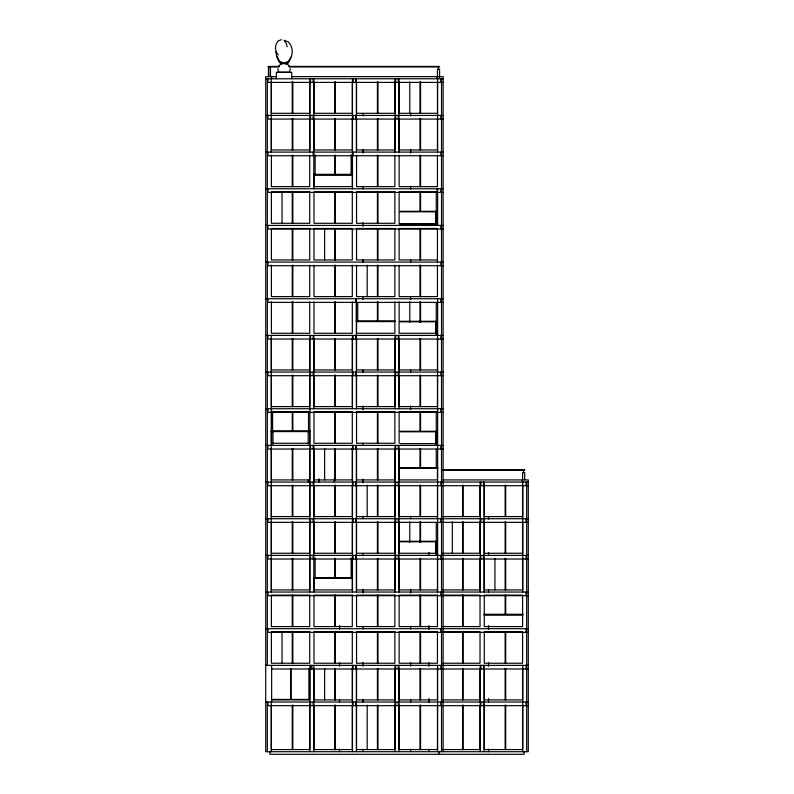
<?xml version="1.0" encoding="UTF-8"?>
<svg xmlns="http://www.w3.org/2000/svg" width="794" height="794" viewBox="0 0 794 794"><rect width="100%" height="100%" fill="white"/><g stroke="black" fill="none" stroke-linecap="round" stroke-linejoin="round"><path stroke-width="1.19" d="M289.77 59.014L289.363 61.118L287.15 64.205L283.994 63.401L280.877 64.135L278.605 66.081M290.683 57.257L290.306 59.232L287.696 62.865L285.026 63.887M289.512 71.371L290.346 68.721M281.404 39.7L278.327 40.822C274.545 44.553 274.545 51.163 278.327 54.895M283.974 40.246L288.242 41.814C293.512 47.054 293.512 56.285 288.242 61.525L284.143 63.093L279.865 61.525L276.878 57.347L275.776 51.67M279.151 66.418L269.275 66.418L269.275 66.944L279.151 66.944M289.016 66.418L439.578 66.418L439.578 66.944L288.976 66.944M276.679 76.641L265.722 76.641L265.722 751.7L528.278 751.7L528.278 479.923L443.042 479.923M291.448 76.641L443.121 76.641L443.121 751.7M265.722 78.775L443.121 78.775M443.121 82.417L267.975 82.417L267.975 78.775M265.722 115.438L443.121 115.438M443.121 119.08L267.975 119.08L267.975 115.438M265.722 152.101L443.121 152.101M443.121 155.743L267.975 155.743L267.975 152.101M313.739 174.333L352.536 174.333M352.298 174.809L313.977 174.809L313.977 186.63L352.298 186.63L352.417 154.701M313.739 174.918L352.536 174.918M265.722 188.764L443.121 188.764M436.214 191.83L399.124 191.83L399.124 223.293M443.121 192.406L267.975 192.406L267.975 188.764M400.196 211.293L436.382 211.293L436.442 224.176M400.196 211.819L436.442 211.819M400.315 223.65L436.263 223.65L436.263 191.364M399.124 224.176L437.444 224.176M436.263 224.236L437.563 224.236M265.722 225.427L443.121 225.427M443.121 229.069L267.975 229.069L267.975 225.427M437.444 259.956L399.124 259.956L399.124 228.493L437.444 228.493L437.444 262.08M265.722 262.08L443.121 262.08M443.121 265.722L267.975 265.722L267.975 262.08M265.722 298.743L443.121 298.743M443.121 302.385L267.975 302.385L267.975 298.743M356.317 320.974L395.104 320.974L395.104 321.57L356.317 321.57M400.196 321.272L436.382 321.272L436.442 334.165M394.876 321.451L356.556 321.451L356.556 333.282L394.876 333.282L394.876 301.819M400.196 321.808L436.442 321.808M436.214 333.282L399.124 333.282L399.124 301.819M265.722 335.405L443.121 335.405M443.121 339.048L267.975 339.048L267.975 335.405M437.444 369.944L399.124 369.944L399.124 338.482M265.722 372.068L443.121 372.068M443.121 375.711L267.975 375.711L267.975 372.068M265.722 408.731L443.121 408.731M271.399 411.808L309.72 411.808M436.214 411.808L399.124 411.808L399.124 443.26M443.121 412.374L267.975 412.374L267.975 408.731M400.196 431.261L436.382 431.261L436.442 444.154M400.196 431.797L436.442 431.797M400.315 443.618L436.263 443.618L436.263 411.332M265.722 445.394L443.121 445.394M443.121 449.037L267.975 449.037L267.975 445.394M399.124 468.103L437.444 468.103L437.444 479.923L399.124 479.923L399.124 448.471M443.042 469.701L524.725 469.701L524.725 470.227L443.042 470.227M352.695 479.923L313.977 479.923L313.977 448.471M356.407 479.923L394.876 479.923L394.876 448.471M265.722 482.057L528.278 482.057M528.278 485.7L267.975 485.7L267.975 482.057M437.444 516.586L399.124 516.586L399.124 485.134M442.943 516.586L480.023 516.586L480.023 485.134M265.722 518.72L528.278 518.72M528.278 522.363L267.975 522.363L267.975 518.72M400.196 541.25L436.382 541.25L436.442 554.143M400.196 541.776L436.442 541.776M436.214 553.249L399.124 553.249L399.124 521.797M442.883 553.249L480.023 553.249L480.023 521.797M265.722 555.383L528.278 555.383M528.278 559.026L267.975 559.026L267.975 555.383M313.739 577.615L352.536 577.615M313.739 578.201L352.536 578.201M437.444 589.912L399.124 589.912L399.124 558.45M442.943 589.912L480.023 589.912L480.023 558.45M265.722 592.046L528.278 592.046M442.943 595.113L480.023 595.113L480.023 626.575L442.943 626.575M528.278 595.689L267.975 595.689L267.975 592.046M265.722 628.699L528.278 628.699M442.943 631.776L480.023 631.776L480.023 663.238L442.943 663.238M528.278 632.342L267.975 632.342L267.975 628.699M265.722 665.362L528.278 665.362M271.637 669.005L528.278 669.005M271.637 699.425L308.896 699.425L308.896 668.677M271.399 699.901L309.72 699.901L309.72 668.439M442.943 699.901L480.023 699.901L480.023 668.439M265.722 702.025L528.278 702.025M528.278 705.668L267.975 705.668L267.975 702.025M442.943 749.566L480.023 749.566L480.023 705.102M282.198 63.54L280.411 62.865L277.811 59.232L277.235 56.265M287.239 64.135L289.512 66.081M284.351 40.822L286.505 43.809L287.091 46.846M280.957 64.205L278.744 61.118L278.138 57.972M277.771 68.721L278.605 71.371M526.68 482.057L526.68 751.7M526.025 482.057L526.025 485.7M526.025 518.72L526.025 522.363M526.025 555.383L526.025 559.026M526.025 592.046L526.025 595.689M526.025 628.699L526.025 632.342M526.025 665.362L526.025 669.005M526.025 702.025L526.025 705.668M524.725 479.695L524.725 472.599L522.601 472.599L522.601 482.057M524.129 751.7L524.129 754.3L269.871 754.3L269.871 751.7M523.544 470.227L523.544 472.658M522.77 482.057L522.77 592.046M522.77 665.362L522.77 751.7M522.601 485.134L522.601 516.586L484.28 516.586L484.28 485.134M522.601 521.797L522.601 553.249L484.28 553.249L484.28 521.797M522.601 558.45L522.601 589.912L484.28 589.912L484.28 558.45M522.601 614.477L522.601 595.113L484.28 595.113L484.28 614.477M522.601 668.439L522.601 699.901L484.28 699.901L484.28 668.439M522.601 705.102L522.601 749.566L484.28 749.566L484.28 705.102M522.363 479.923L522.363 482.057M505.709 485.134L505.709 516.586M505.709 521.797L505.709 553.249M505.709 558.45L505.709 589.912M505.709 595.113L505.709 614.477M505.709 631.776L505.709 663.238M505.709 668.439L505.709 699.901M505.709 705.102L505.709 749.566M505.143 485.134L505.143 516.586M505.143 521.797L505.143 553.249M505.143 558.45L505.143 589.912M505.143 595.113L505.143 614.477M505.143 631.776L505.143 663.238M505.143 668.439L505.143 699.901M505.143 705.102L505.143 749.566M494.92 558.45L494.92 589.912M488.538 516.686L488.538 519.167M488.538 552.555L488.538 555.036M488.538 589.664L488.538 592.135M488.538 625.533L488.538 629.245M488.538 662.643L488.538 666.355M488.538 698.512L488.538 702.224M488.538 749.228L488.538 751.7M484.102 482.057L484.102 592.046M484.102 665.362L484.102 751.7M483.447 482.057L483.447 485.7M483.447 518.72L483.447 522.363M483.447 555.383L483.447 559.026M483.447 665.362L483.447 669.005M483.447 702.025L483.447 705.668M480.846 482.057L480.846 485.7M480.846 518.72L480.846 522.363M480.846 555.383L480.846 559.026M480.846 665.362L480.846 669.005M480.846 702.025L480.846 705.668M480.201 482.057L480.201 592.046M480.201 665.362L480.201 751.7M463.13 485.134L463.13 516.586M463.13 521.797L463.13 553.249M463.13 558.45L463.13 589.912M463.13 595.113L463.13 626.575M463.13 631.776L463.13 663.238M463.13 668.439L463.13 699.901M463.13 705.102L463.13 749.566M462.565 485.134L462.565 516.586M462.565 521.797L462.565 553.249M462.565 558.45L462.565 589.912M462.565 595.113L462.565 626.575M462.565 631.776L462.565 663.238M462.565 668.439L462.565 699.901M462.565 705.102L462.565 749.566M452.352 521.797L452.352 553.249M441.524 78.775L441.524 751.7M440.878 78.775L440.878 82.417M440.878 115.438L440.878 119.08M440.878 152.101L440.878 155.743M440.878 188.764L440.878 192.406M440.878 225.427L440.878 229.069M440.878 262.08L440.878 265.722M440.878 298.743L440.878 302.385M440.878 335.405L440.878 339.048M440.878 372.068L440.878 375.711M440.878 408.731L440.878 412.374M440.878 445.394L440.878 449.037M440.878 482.057L440.878 485.7M440.878 518.72L440.878 522.363M440.878 555.383L440.878 559.026M440.878 592.046L440.878 595.689M440.878 628.699L440.878 632.342M440.878 665.362L440.878 669.005M440.878 702.025L440.878 705.668M439.578 77.594L439.578 69.316L437.444 69.316L437.444 78.775M438.983 751.7L438.983 754.3M438.397 66.944L438.397 69.376M437.623 78.775L437.623 152.101M437.623 188.764L437.623 225.427M437.623 298.743L437.623 592.046M437.623 665.362L437.623 751.7M437.444 81.851L437.444 113.304L399.124 113.304L399.124 81.851M437.444 118.514L437.444 149.967L399.124 149.967L399.124 118.514M437.444 155.177L437.444 186.63L399.124 186.63L399.124 155.177M437.444 265.156L437.444 296.619L399.124 296.619L399.124 265.156M437.444 338.482L437.444 372.068M437.444 375.145L437.444 406.607L399.124 406.607L399.124 375.145M437.444 485.134L437.444 518.72M437.444 558.45L437.444 592.046M437.444 668.439L437.444 699.901L399.124 699.901L399.124 668.439M437.444 705.102L437.444 749.566L399.124 749.566L399.124 705.102M437.206 76.641L437.206 78.775M437.206 188.764L437.206 192.406M436.263 302.564L436.263 333.629M436.263 449.215L436.263 467.477M436.263 522.541L436.263 553.607M435.906 211.819L435.906 224.176M435.906 321.808L435.906 334.165M435.906 431.797L435.906 444.154M435.906 541.776L435.906 554.143M428.929 552.555L428.929 555.036M428.929 625.533L428.929 629.245M428.929 662.643L428.929 666.355M428.929 698.512L428.929 702.224M428.929 749.228L428.929 751.7M420.562 81.851L420.562 113.304M420.562 118.514L420.562 149.967M420.562 155.177L420.562 186.63M420.562 191.83L420.562 211.194M420.562 228.493L420.562 259.956M420.562 265.156L420.562 296.619M420.562 301.819L420.562 322.394M420.562 338.482L420.562 369.944M420.562 375.145L420.562 406.607M420.562 411.808L420.562 431.162M420.562 448.471L420.562 467.825M420.562 485.134L420.562 516.586M420.562 521.797L420.562 542.362M420.562 558.45L420.562 589.912M420.562 595.113L420.562 626.575M420.562 631.776L420.562 663.238M420.562 668.439L420.562 699.901M420.562 705.102L420.562 749.566M419.986 81.851L419.986 113.304M419.986 118.514L419.986 149.967M419.986 155.177L419.986 186.63M419.986 191.83L419.986 211.194M419.986 228.493L419.986 259.956M419.986 265.156L419.986 296.619M419.986 301.819L419.986 322.394M419.986 338.482L419.986 369.944M419.986 375.145L419.986 406.607M419.986 411.808L419.986 431.162M419.986 448.471L419.986 467.825M419.986 485.134L419.986 516.586M419.986 521.797L419.986 542.362M419.986 558.45L419.986 589.912M419.986 595.113L419.986 626.575M419.986 631.776L419.986 663.238M419.986 668.439L419.986 699.901M419.986 705.102L419.986 749.566M410.627 113.473L410.627 115.954M410.627 149.411L410.627 153.133M410.627 186.59L410.627 189.071M410.627 259.707L410.627 262.189M410.627 296.887L410.627 299.368M410.627 370.004L410.627 372.485M410.627 405.942L410.627 409.664M410.627 516.239L410.627 518.72M410.627 589.356L410.627 593.068M410.627 626.535L410.627 629.007M410.627 662.474L410.627 666.186M410.627 699.653L410.627 702.124M410.627 749.218L410.627 751.7M409.773 81.851L409.773 113.304M409.773 301.819L409.773 322.394M409.773 521.797L409.773 542.362M398.955 78.775L398.955 152.101M398.955 335.405L398.955 408.731M398.955 445.394L398.955 592.046M398.955 665.362L398.955 751.7M398.3 78.775L398.3 82.417M398.3 115.438L398.3 119.08M398.3 335.405L398.3 339.048M398.3 372.068L398.3 375.711M398.3 445.394L398.3 449.037M398.3 482.057L398.3 485.7M398.3 518.72L398.3 522.363M398.3 555.383L398.3 559.026M398.3 665.362L398.3 669.005M398.3 702.025L398.3 705.668M395.7 78.775L395.7 82.417M395.7 115.438L395.7 119.08M395.7 335.405L395.7 339.048M395.7 372.068L395.7 375.711M395.7 445.394L395.7 449.037M395.7 482.057L395.7 485.7M395.7 518.72L395.7 522.363M395.7 555.383L395.7 559.026M395.7 665.362L395.7 669.005M395.7 702.025L395.7 705.668M395.045 78.775L395.045 152.101M395.045 335.405L395.045 408.731M395.045 445.394L395.045 592.046M395.045 665.362L395.045 751.7M394.876 81.851L394.876 113.304L356.556 113.304L356.556 81.851M394.876 118.514L394.876 149.967L356.556 149.967L356.556 118.514M394.876 155.177L394.876 186.63L356.556 186.63L356.556 155.177M394.876 265.156L394.876 296.619L356.556 296.619L356.556 265.156M394.876 338.482L394.876 369.944L356.556 369.944L356.556 338.482M394.876 375.145L394.876 406.607L356.556 406.607L356.556 375.145M394.876 485.134L394.876 516.586L356.556 516.586L356.556 485.134M394.876 521.797L394.876 553.249L356.556 553.249L356.556 521.797M394.876 558.45L394.876 589.912L356.556 589.912L356.556 558.45M394.876 668.439L394.876 699.901L356.556 699.901L356.556 668.439M394.876 705.102L394.876 749.566L356.556 749.566L356.556 705.102M377.984 81.851L377.984 113.304M377.984 118.514L377.984 149.967M377.984 155.177L377.984 186.63M377.984 191.83L377.984 223.293M377.984 228.493L377.984 259.956M377.984 265.156L377.984 296.619M377.984 301.819L377.984 321.183M377.984 338.482L377.984 369.944M377.984 375.145L377.984 406.607M377.984 411.808L377.984 443.26M377.984 448.471L377.984 479.923M377.984 485.134L377.984 516.586M377.984 521.797L377.984 553.249M377.984 558.45L377.984 589.912M377.984 595.113L377.984 626.575M377.984 631.776L377.984 663.238M377.984 668.439L377.984 699.901M377.984 705.102L377.984 749.566M377.418 81.851L377.418 113.304M377.418 118.514L377.418 149.967M377.418 155.177L377.418 186.63M377.418 191.83L377.418 223.293M377.418 228.493L377.418 259.956M377.418 265.156L377.418 296.619M377.418 301.819L377.418 321.183M377.418 338.482L377.418 369.944M377.418 375.145L377.418 406.607M377.418 411.808L377.418 443.26M377.418 448.471L377.418 479.923M377.418 485.134L377.418 516.586M377.418 521.797L377.418 553.249M377.418 558.45L377.418 589.912M377.418 595.113L377.418 626.575M377.418 631.776L377.418 663.238M377.418 668.439L377.418 699.901M377.418 705.102L377.418 749.566M367.195 265.156L367.195 296.619M367.195 485.134L367.195 516.586M367.195 705.102L367.195 749.566M362.937 113.473L362.937 115.954M362.937 149.411L362.937 153.133M362.937 186.59L362.937 189.071M362.937 222.528L362.937 226.25M362.937 259.707L362.937 262.189M362.937 296.887L362.937 299.368M362.937 370.004L362.937 372.485M362.937 405.942L362.937 409.664M362.937 443.121L362.937 445.603M362.937 479.06L362.937 482.772M362.937 516.239L362.937 518.72M362.937 553.418L362.937 555.889M362.937 589.356L362.937 593.068M362.937 626.535L362.937 629.007M362.937 662.474L362.937 666.186M362.937 699.653L362.937 702.124M362.937 749.218L362.937 751.7M357.737 302.564L357.737 320.826M356.437 302.564L356.437 320.826M356.556 448.471L356.556 479.923M356.377 78.775L356.377 152.101M356.377 298.743L356.377 408.731M356.377 445.394L356.377 592.046M356.377 665.362L356.377 751.7M355.722 78.775L355.722 82.417M355.722 115.438L355.722 119.08M355.722 298.743L355.722 302.385M355.722 335.405L355.722 339.048M355.722 372.068L355.722 375.711M355.722 445.394L355.722 449.037M355.722 482.057L355.722 485.7M355.722 518.72L355.722 522.363M355.722 555.383L355.722 559.026M355.722 665.362L355.722 669.005M355.722 702.025L355.722 705.668M353.122 78.775L353.122 82.417M353.122 115.438L353.122 119.08M353.122 152.101L353.122 155.743M353.122 335.405L353.122 339.048M353.122 372.068L353.122 375.711M353.122 445.394L353.122 449.037M353.122 482.057L353.122 485.7M353.122 518.72L353.122 522.363M353.122 555.383L353.122 559.026M353.122 665.362L353.122 669.005M353.122 702.025L353.122 705.668M352.476 78.775L352.476 188.764M352.476 335.405L352.476 408.731M352.476 445.394L352.476 592.046M352.476 665.362L352.476 751.7M352.298 81.851L352.298 113.304L313.977 113.304L313.977 81.851M352.298 118.514L352.298 149.967L313.977 149.967L313.977 118.514M352.298 265.156L352.298 296.619L313.977 296.619L313.977 265.156M352.298 301.819L352.298 333.282L313.977 333.282L313.977 301.819M352.298 338.482L352.298 369.944L313.977 369.944L313.977 338.482M352.298 375.145L352.298 406.607L313.977 406.607L313.977 375.145M352.298 448.471L352.298 479.923M352.298 485.134L352.298 516.586L313.977 516.586L313.977 485.134M352.298 521.797L352.298 553.249L313.977 553.249L313.977 521.797M352.417 557.984L352.417 577.466M352.298 668.439L352.298 699.901L313.977 699.901L313.977 668.439M352.298 705.102L352.298 749.566L313.977 749.566L313.977 705.102M351.117 154.701L351.117 175.405M351.117 557.984L351.117 577.466M339.524 625.454L339.524 629.176M339.524 662.583L339.524 666.305M339.524 699.713L339.524 702.194M339.524 749.218L339.524 751.7M335.405 81.851L335.405 113.304M335.405 118.514L335.405 149.967M335.405 155.177L335.405 174.531M335.405 191.83L335.405 223.293M335.405 228.493L335.405 259.956M335.405 265.156L335.405 296.619M335.405 301.819L335.405 333.282M335.405 338.482L335.405 369.944M335.405 375.145L335.405 406.607M335.405 411.808L335.405 443.26M335.405 448.471L335.405 479.923M335.405 485.134L335.405 516.586M335.405 521.797L335.405 553.249M335.405 558.45L335.405 577.814M335.405 595.113L335.405 626.575M335.405 631.776L335.405 663.238M335.405 668.439L335.405 699.901M335.405 705.102L335.405 749.566M334.84 81.851L334.84 113.304M334.84 118.514L334.84 149.967M334.84 155.177L334.84 174.531M334.84 191.83L334.84 223.293M334.84 228.493L334.84 259.956M334.84 265.156L334.84 296.619M334.84 301.819L334.84 333.282M334.84 338.482L334.84 369.944M334.84 375.145L334.84 406.607M334.84 411.808L334.84 443.26M334.84 448.471L334.84 479.923M334.84 485.134L334.84 516.586M334.84 521.797L334.84 553.249M334.84 558.45L334.84 577.814M334.84 595.113L334.84 626.575M334.84 631.776L334.84 663.238M334.84 668.439L334.84 699.901M334.84 705.102L334.84 749.566M334.324 478.802L334.324 482.057M324.627 228.493L324.627 259.956M324.627 448.471L324.627 479.923M324.627 668.439L324.627 699.901M318.95 478.802L318.95 482.057M315.158 154.701L315.158 175.405M315.158 557.984L315.158 577.466M314.216 479.923L314.216 482.057M313.799 78.775L313.799 188.764M313.799 335.405L313.799 408.731M313.799 445.394L313.799 592.046M313.799 665.362L313.799 751.7M313.154 78.775L313.154 82.417M313.154 115.438L313.154 119.08M313.154 152.101L313.154 155.743M313.154 335.405L313.154 339.048M313.154 372.068L313.154 375.711M313.154 445.394L313.154 449.037M313.154 482.057L313.154 485.7M313.154 518.72L313.154 522.363M313.154 555.383L313.154 559.026M313.154 702.025L313.154 705.668M311.853 665.362L311.853 669.005M310.553 78.775L310.553 82.417M310.553 115.438L310.553 119.08M310.553 335.405L310.553 339.048M310.553 372.068L310.553 375.711M310.553 445.394L310.553 449.037M310.553 482.057L310.553 485.7M310.553 518.72L310.553 522.363M310.553 555.383L310.553 559.026M310.553 665.362L310.553 669.005M310.553 702.025L310.553 705.668M309.898 78.775L309.898 152.101M309.898 335.405L309.898 592.046M309.898 665.362L309.898 751.7M309.72 81.851L309.72 113.304L271.399 113.304L271.399 81.851M309.72 118.514L309.72 149.967L271.399 149.967L271.399 118.514M309.72 155.177L309.72 186.63L271.399 186.63L271.399 155.177M309.72 265.156L309.72 296.619L271.399 296.619L271.399 265.156M309.72 301.819L309.72 333.282L271.399 333.282L271.399 301.819M309.72 338.482L309.72 369.944L271.399 369.944L271.399 338.482M309.72 375.145L309.72 406.607L271.399 406.607L271.399 375.145M309.72 448.471L309.72 479.923L271.399 479.923L271.399 448.471M309.72 485.134L309.72 516.586L271.399 516.586L271.399 485.134M309.72 521.797L309.72 553.249L271.399 553.249L271.399 521.797M309.72 558.45L309.72 589.912L271.399 589.912L271.399 558.45M309.72 705.102L309.72 749.566L271.399 749.566L271.399 705.102M308.538 411.332L308.538 432.035M308.3 479.923L308.3 482.057M308.181 431.797L308.181 444.154M292.837 81.851L292.837 113.304M292.837 118.514L292.837 149.967M292.837 155.177L292.837 186.63M292.837 191.83L292.837 223.293M292.837 228.493L292.837 259.956M292.837 265.156L292.837 296.619M292.837 301.819L292.837 333.282M292.837 338.482L292.837 369.944M292.837 375.145L292.837 406.607M292.837 411.808L292.837 431.162M292.837 448.471L292.837 479.923M292.837 485.134L292.837 516.586M292.837 521.797L292.837 553.249M292.837 558.45L292.837 589.912M292.837 595.113L292.837 626.575M292.837 631.776L292.837 663.238M292.837 705.102L292.837 749.566M292.261 81.851L292.261 113.304M292.261 118.514L292.261 149.967M292.261 155.177L292.261 186.63M292.261 191.83L292.261 223.293M292.261 228.493L292.261 259.956M292.261 265.156L292.261 296.619M292.261 301.819L292.261 333.282M292.261 338.482L292.261 369.944M292.261 375.145L292.261 406.607M292.261 411.808L292.261 431.162M292.261 448.471L292.261 479.923M292.261 485.134L292.261 516.586M292.261 521.797L292.261 553.249M292.261 558.45L292.261 589.912M292.261 595.113L292.261 626.575M292.261 631.776L292.261 663.238M292.261 705.102L292.261 749.566M291.745 78.775L291.745 72.274L276.372 72.274L276.372 78.775M291.13 668.677L291.13 699.425M290.803 72.274L277.314 72.274M290.564 668.677L290.564 699.425M282.049 191.83L282.049 223.293M282.049 631.776L282.049 663.238M272.997 431.797L272.997 444.154M272.59 411.332L272.59 432.035M271.637 76.641L271.637 78.775M271.637 411.173L271.637 445.394M271.637 665.362L271.637 702.025M271.23 78.775L271.23 152.101M271.23 335.405L271.23 592.046M271.23 702.025L271.23 751.7M270.456 66.944L270.456 76.641M268.759 76.641L268.759 66.944L268.094 66.418L268.62 66.944M268.451 66.944L268.451 76.641M267.32 78.775L267.32 665.362M267.32 702.025L267.32 751.7M309.72 191.83L271.399 191.83L271.399 223.293L309.72 223.293L309.72 191.83M352.298 191.83L313.977 191.83L313.977 223.293L352.298 223.293L352.298 191.83M394.876 191.83L356.556 191.83L356.556 223.293L394.876 223.293L394.876 191.83M309.72 228.493L271.399 228.493L271.399 259.956L309.72 259.956L309.72 228.493M352.298 228.493L313.977 228.493L313.977 259.956L352.298 259.956L352.298 228.493M394.876 228.493L356.556 228.493L356.556 259.956L394.876 259.956L394.876 228.493M352.298 411.808L313.977 411.808L313.977 443.26L352.298 443.26L352.298 411.808M394.876 411.808L356.556 411.808L356.556 443.26L394.876 443.26L394.876 411.808M309.958 430.963L271.171 430.963L271.171 431.559L309.958 431.559L309.958 430.963M309.72 431.44L271.399 431.44L271.399 443.26L309.72 443.26L309.72 431.44M437.683 467.626L398.896 467.626L398.896 468.222L437.683 468.222L437.683 467.626M352.298 578.082L313.977 578.082L313.977 589.912L352.298 589.912L352.298 578.082M309.72 595.113L271.399 595.113L271.399 626.575L309.72 626.575L309.72 595.113M352.298 595.113L313.977 595.113L313.977 626.575L352.298 626.575L352.298 595.113M394.876 595.113L356.556 595.113L356.556 626.575L394.876 626.575L394.876 595.113M437.444 595.113L399.124 595.113L399.124 626.575L437.444 626.575L437.444 595.113M522.829 614.278L484.042 614.278L484.042 614.864L522.829 614.864L522.829 614.278M522.601 614.745L484.28 614.745L484.28 626.575L522.601 626.575L522.601 614.745M309.72 631.776L271.399 631.776L271.399 663.238L309.72 663.238L309.72 631.776M352.298 631.776L313.977 631.776L313.977 663.238L352.298 663.238L352.298 631.776M394.876 631.776L356.556 631.776L356.556 663.238L394.876 663.238L394.876 631.776M437.444 631.776L399.124 631.776L399.124 663.238L437.444 663.238L437.444 631.776M522.601 631.776L484.28 631.776L484.28 663.238L522.601 663.238L522.601 631.776"/></g></svg>
